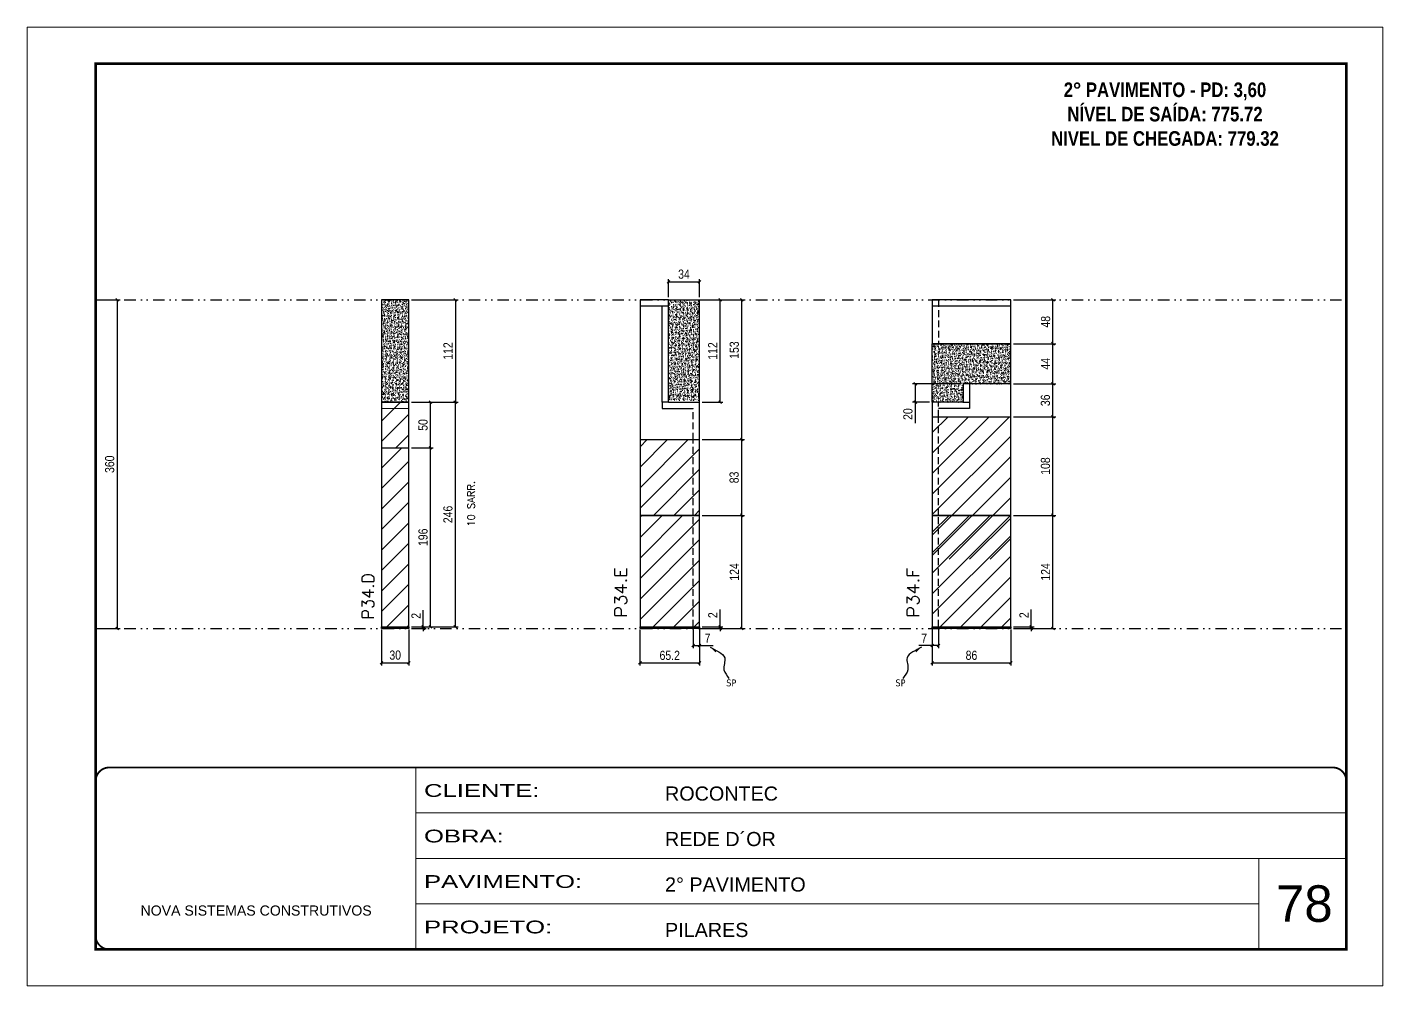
# Model space of a CAD drawing. Extents: x 2949 to 9203, y -16089 to 12527.
# Drawn here: x 4548 to 6033, y -10346 to -9296 of the extents above; entities that cross this region are included whole.
import ezdxf

# ---------------------------------------------------------------- set-up
doc = ezdxf.new("R2010")
doc.units = 0
for name, pattern in [('CONTINUO', [0]), ('DASHED', [0.75, 0.5, -0.25]), ('DIVIDE2', [0.625, 0.25, -0.125, 0, -0.125, 0, -0.125]), ('HIDDEN', [0.375, 0.25, -0.125])]:
    doc.linetypes.add(name, pattern=pattern)
for name, color, linetype, lineweight in [('CARIMBO', 255, 'Continuous', 9), ('Folhas', 255, 'Continuous', 9), ('Hachura', 251, 'Continuous', 9), ('Sarr 2.2x7', 40, 'Continuous', 9), ('SARRAFO DE PRESSAO', 251, 'DASHED', 9), ('Texto Seção', 7, 'Continuous', 15)]:
    doc.layers.add(name, color=color, linetype=linetype, lineweight=lineweight)
for name, color, linetype in [('COTA', 241, 'Continuous'), ('cotas', 4, 'Continuous'), ('NOMENCLATURA', 7, 'Continuous'), ('Nível', 160, 'Continuous'), ('Painéis', 200, 'Continuous'), ('SARR_2.2x7', 40, 'Continuous'), ('Sarrafo de Pressão', 42, 'HIDDEN'), ('texto', 7, 'Continuous')]:
    doc.layers.add(name, color=color, linetype=linetype)
doc.styles.add('ARIAL', font='arial.ttf')
doc.styles.add('COTA TECNICA', font='techl___.ttf', dxfattribs={"height": 10})
doc.styles.add('COTA TECNICA-50', font='techl___.ttf', dxfattribs={"height": 10})
doc.styles.add('REGUA-120', font='ROMANS.shx', dxfattribs={"height": 15})
doc.styles.add('ROMANC', font='techb___.ttf', dxfattribs={"height": 2.5})
doc.styles.add('ROMANS', font='romans.shx')
doc.styles.get("Standard").update_dxf_attribs({"font": 'arial.ttf'})
doc.styles.add('Tecnologia', font='')
doc.styles.get('Tecnologia').set_extended_font_data('Forgotten Futurist')
doc.dimstyles.new('COTA PAINEL-50', dxfattribs={"dimtxt": 10, "dimasz": 3, "dimexe": 3, "dimexo": 3, "dimgap": 3, "dimtad": 1, "dimdec": 1, "dimzin": 12, "dimdsep": 46, "dimtxsty": 'COTA TECNICA-50', "dimblk1": 'OBLIQUE', "dimblk2": 'OBLIQUE', "dimsah": 1, "dimcen": 0.9, "dimclrd": 4, "dimclre": 4, "dimclrt": 240, "dimadec": 1, "dimazin": 3, "dimtfac": 1, "dimtdec": 1, "dimtmove": 0, "dimatfit": 3, "dimfxl": 1, "dimtolj": 1, "dimtzin": 12, "dimarcsym": 0})
doc.dimstyles.new('PAINEL', dxfattribs={"dimtxt": 10, "dimasz": 3, "dimexe": 3, "dimexo": 3, "dimgap": 3, "dimtad": 1, "dimdec": 1, "dimzin": 12, "dimdsep": 46, "dimtxsty": 'COTA TECNICA', "dimblk1": 'OBLIQUE', "dimblk2": 'OBLIQUE', "dimsah": 1, "dimcen": 0.9, "dimclrd": 4, "dimclre": 4, "dimclrt": 240, "dimadec": 1, "dimazin": 3, "dimtfac": 1, "dimtdec": 1, "dimtmove": 0, "dimatfit": 3, "dimfxl": 1, "dimtolj": 1, "dimtzin": 12, "dimarcsym": 0})
doc.dimstyles.get("Standard").update_dxf_attribs({"dimtxt": 0.18, "dimasz": 0.18, "dimexe": 0.18, "dimexo": 0.0625, "dimgap": 0.09, "dimtad": 0, "dimtih": 1, "dimtoh": 1, "dimdec": 4, "dimzin": 0, "dimdsep": 46, "dimtxsty": 'Standard', "dimcen": 0.09, "dimadec": 0, "dimazin": 0, "dimtfac": 1, "dimtdec": 4, "dimtofl": 0, "dimtmove": 0, "dimatfit": 3, "dimfxl": 1, "dimtolj": 1, "dimtzin": 0, "dimarcsym": 0})
pattern_1 = [(45, (-126071.967, -38793.522), (-11.2253202, 11.2253202), [])]

# ---------------------------------------------------------------- blocks, each defined once
blk = doc.blocks.new('9999999999')
at = {"color": 30, "linetype": 'CONTINUO'}
for p, q in [((98564.6, 34230.2), (98564.6, 34429.4)), ((98564.6, 34379.6), (99584, 34379.6)), ((98564.6, 34329.8), (99488, 34329.8)), ((99584, 34329.8), (99488, 34329.8)), ((99488, 34329.8), (99488, 34230.2)), ((98564.6, 34280), (99488, 34280))]:
    blk.add_line(p, q, dxfattribs=at)
at = {"color": 30, "linetype": 'CONTINUO', "const_width": 2}
blk.add_lwpolyline([(99584, 34230.2), (99584, 34414.4, 0.414214), (99569, 34429.4), (98229, 34429.4, 0.414214), (98214, 34414.4), (98214, 34245.2, 0.414214), (98229, 34230.2), (99584, 34230.2)], format="xyb", dxfattribs=at)
at = {"layer": 'Folhas'}
blk.add_lwpolyline([(98139, 34190.2), (99624, 34190.2), (99624, 35240.2), (98139, 35240.2)], close=True, dxfattribs=at)
at = {"layer": 'Folhas', "color": 30, "const_width": 3}
blk.add_lwpolyline([(98214, 34230.2), (99584, 34230.2), (99584, 35200.2), (98214, 35200.2)], close=True, dxfattribs=at)
at = {"color": 7, "linetype": 'Continuous', "ltscale": 5, "style": 'ARIAL'}
for s, height, p in [('ROCONTEC', 15.48, (98837.7, 34393.1)), ('REDE D´OR', 15.48, (98837.7, 34343.3)), ('2° PAVIMENTO', 15.483, (98837.7, 34293.5)), ('NOVA SISTEMAS CONSTRUTIVOS', 11.059, (98263.2, 34267.2)), ('PILARES', 15.48, (98837.7, 34243.7))]:
    blk.add_text(s, height=height, dxfattribs=at).set_placement(p)
at = {"layer": 'Folhas', "color": 7, "style": 'Tecnologia', "width": 1.5}
for s, p in [('CLIENTE:', (98573.7, 34397.2)), ('OBRA:', (98573.7, 34347.3)), ('PAVIMENTO:', (98573.7, 34297.5)), ('PROJETO:', (98573.7, 34247.7))]:
    blk.add_text(s, height=14, dxfattribs=at).set_placement(p)
blk = doc.blocks.new('_Oblique')
at = {"color": 0, "linetype": 'ByBlock', "lineweight": -2}
blk.add_line((-0.5, -0.5), (0.5, 0.5), dxfattribs=at)
blk = doc.blocks.new('*D2520')
at = {"layer": 'cotas', "color": 4, "linetype": 'ByBlock', "lineweight": -2, "transparency": 16777216}
for p, q in [((4625.5, -9594.9), (4649.3, -9594.9)), ((4646.3, -9594.9), (4646.3, -9954.9)), ((4625.5, -9954.9), (4649.3, -9954.9))]:
    blk.add_line(p, q, dxfattribs=at)
at = {"layer": 'Defpoints', "color": 0, "linetype": 'ByBlock', "transparency": 16777216}
for p in [(4622.5, -9594.9), (4622.5, -9954.9), (4646.3, -9954.9)]:
    blk.add_point(p, dxfattribs=at)
at = {"layer": 'cotas', "color": 4, "linetype": 'ByBlock', "lineweight": -2, "transparency": 16777216, "xscale": 3, "yscale": 3, "zscale": 3}
for p, rotation in [((4646.3, -9594.9), 90), ((4646.3, -9954.9), 270)]:
    blk.add_blockref('_Oblique', p, dxfattribs=dict(at, rotation=rotation))
at = {"layer": 'cotas', "color": 240, "linetype": 'ByBlock', "transparency": 16777216, "insert": (4638, -9774.9), "char_height": 10, "attachment_point": 5, "rotation": 90, "style": 'COTA TECNICA'}
blk.add_mtext('\\A1;360', dxfattribs=at)
blk = doc.blocks.new('*D2521')
at = {"layer": 'COTA', "color": 4, "lineweight": -2, "transparency": 16777216}
for p, q in [((4935.7, -9955.9), (4935.7, -9995.3)), ((4965.7, -9955.9), (4965.7, -9995.3)), ((4935.7, -9992.3), (4965.7, -9992.3))]:
    blk.add_line(p, q, dxfattribs=at)
at = {"layer": 'Defpoints', "color": 0, "transparency": 16777216}
for p in [(4935.7, -9952.9), (4965.7, -9952.9), (4965.7, -9992.3)]:
    blk.add_point(p, dxfattribs=at)
at = {"layer": 'COTA', "color": 4, "lineweight": -2, "transparency": 16777216, "xscale": 3, "yscale": 3, "zscale": 3, "rotation": 180}
blk.add_blockref('_Oblique', (4935.7, -9992.3), dxfattribs=at)
at = {"layer": 'COTA', "color": 4, "lineweight": -2, "transparency": 16777216, "xscale": 3, "yscale": 3, "zscale": 3}
blk.add_blockref('_Oblique', (4965.7, -9992.3), dxfattribs=at)
at = {"layer": 'COTA', "color": 240, "transparency": 16777216, "insert": (4950.7, -9984), "char_height": 10, "attachment_point": 5, "style": 'COTA TECNICA'}
blk.add_mtext('\\A1;30', dxfattribs=at)
blk = doc.blocks.new('*D2522')
at = {"layer": 'COTA', "color": 4, "lineweight": -2, "transparency": 16777216}
for p, q in [((4981.5, -9952.9), (4981.5, -9934.8)), ((4968.7, -9952.9), (4984.5, -9952.9)), ((4968.7, -9954.9), (4984.5, -9954.9)), ((4981.5, -9954.9), (4981.5, -9952.9)), ((4981.5, -9954.9), (4981.5, -9957.9))]:
    blk.add_line(p, q, dxfattribs=at)
at = {"layer": 'Defpoints', "color": 0, "transparency": 16777216}
for p in [(4965.7, -9952.9), (4965.7, -9954.9), (4981.5, -9952.9)]:
    blk.add_point(p, dxfattribs=at)
at = {"layer": 'COTA', "color": 4, "lineweight": -2, "transparency": 16777216, "xscale": 3, "yscale": 3, "zscale": 3}
for p, rotation in [((4981.5, -9952.9), 270), ((4981.5, -9954.9), 90)]:
    blk.add_blockref('_Oblique', p, dxfattribs=dict(at, rotation=rotation))
at = {"layer": 'COTA', "color": 240, "transparency": 16777216, "insert": (4973.5, -9940.9), "char_height": 10, "attachment_point": 5, "rotation": 90, "style": 'COTA TECNICA-50'}
blk.add_mtext('\\A1;2', dxfattribs=at)
blk = doc.blocks.new('*D2543')
at = {"layer": 'COTA', "color": 4, "linetype": 'ByBlock', "lineweight": -2, "transparency": 16777216}
for p, q in [((4968.7, -9594.9), (5019.6, -9594.9)), ((5016.6, -9594.9), (5016.6, -9706.9)), ((4968.7, -9706.9), (5019.6, -9706.9))]:
    blk.add_line(p, q, dxfattribs=at)
at = {"layer": 'Defpoints', "color": 0, "linetype": 'ByBlock', "transparency": 16777216}
for p in [(4965.7, -9594.9), (4965.7, -9706.9), (5016.6, -9706.9)]:
    blk.add_point(p, dxfattribs=at)
at = {"layer": 'COTA', "color": 4, "linetype": 'ByBlock', "lineweight": -2, "transparency": 16777216, "xscale": 3, "yscale": 3, "zscale": 3}
for p, rotation in [((5016.6, -9594.9), 90), ((5016.6, -9706.9), 270)]:
    blk.add_blockref('_Oblique', p, dxfattribs=dict(at, rotation=rotation))
at = {"layer": 'COTA', "color": 240, "linetype": 'ByBlock', "transparency": 16777216, "insert": (5008.5, -9650.9), "char_height": 10, "attachment_point": 5, "rotation": 90, "style": 'COTA TECNICA'}
blk.add_mtext('\\A1;112', dxfattribs=at)
blk = doc.blocks.new('*D2544')
at = {"layer": 'COTA', "color": 4, "linetype": 'ByBlock', "lineweight": -2, "transparency": 16777216}
for p, q in [((4968.7, -9706.9), (5019.6, -9706.9)), ((5016.6, -9952.9), (5016.6, -9706.9)), ((4968.7, -9952.9), (5019.6, -9952.9))]:
    blk.add_line(p, q, dxfattribs=at)
at = {"layer": 'Defpoints', "color": 0, "linetype": 'ByBlock', "transparency": 16777216}
for p in [(4965.7, -9706.9), (5016.6, -9706.9), (4965.7, -9952.9)]:
    blk.add_point(p, dxfattribs=at)
at = {"layer": 'COTA', "color": 4, "linetype": 'ByBlock', "lineweight": -2, "transparency": 16777216, "xscale": 3, "yscale": 3, "zscale": 3}
for p, rotation in [((5016.6, -9706.9), 90), ((5016.6, -9952.9), 270)]:
    blk.add_blockref('_Oblique', p, dxfattribs=dict(at, rotation=rotation))
at = {"layer": 'COTA', "color": 240, "linetype": 'ByBlock', "transparency": 16777216, "insert": (5008.5, -9829.9), "char_height": 10, "attachment_point": 5, "rotation": 90, "style": 'COTA TECNICA'}
blk.add_mtext('\\A1;246', dxfattribs=at)
blk = doc.blocks.new('*D2523')
at = {"layer": 'COTA', "color": 4, "linetype": 'ByBlock', "lineweight": -2, "transparency": 16777216}
for p, q in [((4968.7, -9756.9), (4992.4, -9756.9)), ((4989.4, -9952.9), (4989.4, -9756.9)), ((4968.7, -9952.9), (4992.4, -9952.9))]:
    blk.add_line(p, q, dxfattribs=at)
at = {"layer": 'Defpoints', "color": 0, "linetype": 'ByBlock', "transparency": 16777216}
for p in [(4965.7, -9756.9), (4989.4, -9756.9), (4965.7, -9952.9)]:
    blk.add_point(p, dxfattribs=at)
at = {"layer": 'COTA', "color": 4, "linetype": 'ByBlock', "lineweight": -2, "transparency": 16777216, "xscale": 3, "yscale": 3, "zscale": 3}
for p, rotation in [((4989.4, -9756.9), 90), ((4989.4, -9952.9), 270)]:
    blk.add_blockref('_Oblique', p, dxfattribs=dict(at, rotation=rotation))
at = {"layer": 'COTA', "color": 240, "linetype": 'ByBlock', "transparency": 16777216, "insert": (4981.2, -9854.9), "char_height": 10, "attachment_point": 5, "rotation": 90, "style": 'COTA TECNICA'}
blk.add_mtext('\\A1;196', dxfattribs=at)
blk = doc.blocks.new('*D2524')
at = {"layer": 'COTA', "color": 4, "linetype": 'ByBlock', "lineweight": -2, "transparency": 16777216}
for p, q in [((4968.7, -9706.9), (4992.4, -9706.9)), ((4989.4, -9756.9), (4989.4, -9706.9)), ((4968.7, -9756.9), (4992.4, -9756.9))]:
    blk.add_line(p, q, dxfattribs=at)
at = {"layer": 'Defpoints', "color": 0, "linetype": 'ByBlock', "transparency": 16777216}
for p in [(4965.7, -9706.9), (4989.4, -9706.9), (4965.7, -9756.9)]:
    blk.add_point(p, dxfattribs=at)
at = {"layer": 'COTA', "color": 4, "linetype": 'ByBlock', "lineweight": -2, "transparency": 16777216, "xscale": 3, "yscale": 3, "zscale": 3}
for p, rotation in [((4989.4, -9706.9), 90), ((4989.4, -9756.9), 270)]:
    blk.add_blockref('_Oblique', p, dxfattribs=dict(at, rotation=rotation))
at = {"layer": 'COTA', "color": 240, "linetype": 'ByBlock', "transparency": 16777216, "insert": (4981.2, -9731.9), "char_height": 10, "attachment_point": 5, "rotation": 90, "style": 'COTA TECNICA'}
blk.add_mtext('\\A1;50', dxfattribs=at)
blk = doc.blocks.new('*D2525')
at = {"layer": 'COTA', "color": 4, "lineweight": -2, "transparency": 16777216}
for p, q in [((5218.8, -9955.9), (5218.8, -9995.4)), ((5284, -9955.9), (5284, -9995.4)), ((5218.8, -9992.4), (5284, -9992.4))]:
    blk.add_line(p, q, dxfattribs=at)
at = {"layer": 'Defpoints', "color": 0, "transparency": 16777216}
for p in [(5218.8, -9952.9), (5284, -9952.9), (5284, -9992.4)]:
    blk.add_point(p, dxfattribs=at)
at = {"layer": 'COTA', "color": 4, "lineweight": -2, "transparency": 16777216, "xscale": 3, "yscale": 3, "zscale": 3, "rotation": 180}
blk.add_blockref('_Oblique', (5218.8, -9992.4), dxfattribs=at)
at = {"layer": 'COTA', "color": 4, "lineweight": -2, "transparency": 16777216, "xscale": 3, "yscale": 3, "zscale": 3}
blk.add_blockref('_Oblique', (5284, -9992.4), dxfattribs=at)
at = {"layer": 'COTA', "color": 240, "transparency": 16777216, "insert": (5251.4, -9984.3), "char_height": 10, "attachment_point": 5, "style": 'COTA TECNICA'}
blk.add_mtext('\\A1;65.2', dxfattribs=at)
blk = doc.blocks.new('*D2526')
at = {"layer": 'COTA', "color": 4, "lineweight": -2, "transparency": 16777216}
for p, q in [((5287, -9594.9), (5333.3, -9594.9)), ((5330.3, -9747.9), (5330.3, -9594.9)), ((5287, -9747.9), (5333.3, -9747.9))]:
    blk.add_line(p, q, dxfattribs=at)
at = {"layer": 'Defpoints', "color": 0, "transparency": 16777216}
for p in [(5284, -9594.9), (5330.3, -9594.9), (5284, -9747.9)]:
    blk.add_point(p, dxfattribs=at)
at = {"layer": 'COTA', "color": 4, "lineweight": -2, "transparency": 16777216, "xscale": 3, "yscale": 3, "zscale": 3}
for p, rotation in [((5330.3, -9594.9), 90), ((5330.3, -9747.9), 270)]:
    blk.add_blockref('_Oblique', p, dxfattribs=dict(at, rotation=rotation))
at = {"layer": 'COTA', "color": 240, "transparency": 16777216, "insert": (5322.1, -9649.9), "char_height": 10, "attachment_point": 5, "rotation": 90, "style": 'COTA TECNICA'}
blk.add_mtext('\\A1;153', dxfattribs=at)
blk = doc.blocks.new('*D2527')
at = {"layer": 'COTA', "color": 4, "lineweight": -2, "transparency": 16777216}
for p, q in [((5277, -9955.9), (5277, -9976.4)), ((5284, -9957.9), (5284, -9976.4)), ((5277, -9973.4), (5284, -9973.4)), ((5284, -9973.4), (5298.8, -9973.4))]:
    blk.add_line(p, q, dxfattribs=at)
at = {"layer": 'Defpoints', "color": 0, "transparency": 16777216}
for p in [(5277, -9952.9), (5284, -9954.9), (5284, -9973.4)]:
    blk.add_point(p, dxfattribs=at)
at = {"layer": 'COTA', "color": 4, "lineweight": -2, "transparency": 16777216, "xscale": 3, "yscale": 3, "zscale": 3, "rotation": 180}
blk.add_blockref('_Oblique', (5277, -9973.4), dxfattribs=at)
at = {"layer": 'COTA', "color": 4, "lineweight": -2, "transparency": 16777216, "xscale": 3, "yscale": 3, "zscale": 3}
blk.add_blockref('_Oblique', (5284, -9973.4), dxfattribs=at)
at = {"layer": 'COTA', "color": 240, "transparency": 16777216, "insert": (5292.9, -9965.3), "char_height": 10, "attachment_point": 5, "style": 'COTA TECNICA-50'}
blk.add_mtext('\\A1;7', dxfattribs=at)
blk = doc.blocks.new('*D2528')
at = {"layer": 'COTA', "color": 4, "lineweight": -2, "transparency": 16777216}
for p, q in [((5287, -9830.9), (5333.3, -9830.9)), ((5330.3, -9954.9), (5330.3, -9830.9)), ((5287, -9954.9), (5333.3, -9954.9))]:
    blk.add_line(p, q, dxfattribs=at)
at = {"layer": 'Defpoints', "color": 0, "transparency": 16777216}
for p in [(5284, -9830.9), (5330.3, -9830.9), (5284, -9954.9)]:
    blk.add_point(p, dxfattribs=at)
at = {"layer": 'COTA', "color": 4, "lineweight": -2, "transparency": 16777216, "xscale": 3, "yscale": 3, "zscale": 3}
for p, rotation in [((5330.3, -9830.9), 90), ((5330.3, -9954.9), 270)]:
    blk.add_blockref('_Oblique', p, dxfattribs=dict(at, rotation=rotation))
at = {"layer": 'COTA', "color": 240, "transparency": 16777216, "insert": (5322.2, -9892.9), "char_height": 10, "attachment_point": 5, "rotation": 90, "style": 'COTA TECNICA-50'}
blk.add_mtext('\\A1;124', dxfattribs=at)
blk = doc.blocks.new('*D2529')
at = {"layer": 'COTA', "color": 4, "lineweight": -2, "transparency": 16777216}
for p, q in [((5306.6, -9952.9), (5306.6, -9934.1)), ((5287, -9952.9), (5309.6, -9952.9)), ((5287, -9954.9), (5309.6, -9954.9)), ((5306.6, -9954.9), (5306.6, -9952.9)), ((5306.6, -9954.9), (5306.6, -9957.9))]:
    blk.add_line(p, q, dxfattribs=at)
at = {"layer": 'Defpoints', "color": 0, "transparency": 16777216}
for p in [(5284, -9952.9), (5284, -9954.9), (5306.6, -9954.9)]:
    blk.add_point(p, dxfattribs=at)
at = {"layer": 'COTA', "color": 4, "lineweight": -2, "transparency": 16777216, "xscale": 3, "yscale": 3, "zscale": 3}
for p, rotation in [((5306.6, -9952.9), 270), ((5306.6, -9954.9), 90)]:
    blk.add_blockref('_Oblique', p, dxfattribs=dict(at, rotation=rotation))
at = {"layer": 'COTA', "color": 240, "transparency": 16777216, "insert": (5298.6, -9940.2), "char_height": 10, "attachment_point": 5, "rotation": 90, "style": 'COTA TECNICA-50'}
blk.add_mtext('\\A1;2', dxfattribs=at)
blk = doc.blocks.new('*D2530')
at = {"layer": 'COTA', "color": 4, "linetype": 'ByBlock', "lineweight": -2, "transparency": 16777216}
for p, q in [((5287, -9747.9), (5333.3, -9747.9)), ((5330.3, -9830.9), (5330.3, -9747.9)), ((5287, -9830.9), (5333.3, -9830.9))]:
    blk.add_line(p, q, dxfattribs=at)
at = {"layer": 'Defpoints', "color": 0, "linetype": 'ByBlock', "transparency": 16777216}
for p in [(5284, -9747.9), (5330.3, -9747.9), (5284, -9830.9)]:
    blk.add_point(p, dxfattribs=at)
at = {"layer": 'COTA', "color": 4, "linetype": 'ByBlock', "lineweight": -2, "transparency": 16777216, "xscale": 3, "yscale": 3, "zscale": 3}
for p, rotation in [((5330.3, -9747.9), 90), ((5330.3, -9830.9), 270)]:
    blk.add_blockref('_Oblique', p, dxfattribs=dict(at, rotation=rotation))
at = {"layer": 'COTA', "color": 240, "linetype": 'ByBlock', "transparency": 16777216, "insert": (5322, -9789.4), "char_height": 10, "attachment_point": 5, "rotation": 90, "style": 'COTA TECNICA'}
blk.add_mtext('\\A1;83', dxfattribs=at)
blk = doc.blocks.new('*D2531')
at = {"layer": 'COTA', "color": 4, "lineweight": -2, "transparency": 16777216}
for p, q in [((5538.9, -9955.9), (5538.9, -9995.4)), ((5624.9, -9955.9), (5624.9, -9995.4)), ((5538.9, -9992.4), (5624.9, -9992.4))]:
    blk.add_line(p, q, dxfattribs=at)
at = {"layer": 'Defpoints', "color": 0, "transparency": 16777216}
for p in [(5538.9, -9952.9), (5624.9, -9952.9), (5624.9, -9992.4)]:
    blk.add_point(p, dxfattribs=at)
at = {"layer": 'COTA', "color": 4, "lineweight": -2, "transparency": 16777216, "xscale": 3, "yscale": 3, "zscale": 3, "rotation": 180}
blk.add_blockref('_Oblique', (5538.9, -9992.4), dxfattribs=at)
at = {"layer": 'COTA', "color": 4, "lineweight": -2, "transparency": 16777216, "xscale": 3, "yscale": 3, "zscale": 3}
blk.add_blockref('_Oblique', (5624.9, -9992.4), dxfattribs=at)
at = {"layer": 'COTA', "color": 240, "transparency": 16777216, "insert": (5581.9, -9984.2), "char_height": 10, "attachment_point": 5, "style": 'COTA TECNICA'}
blk.add_mtext('\\A1;86', dxfattribs=at)
blk = doc.blocks.new('*D2532')
at = {"layer": 'COTA', "color": 4, "lineweight": -2, "transparency": 16777216}
for p, q in [((5538.9, -9957.9), (5538.9, -9976.4)), ((5545.9, -9955.9), (5545.9, -9976.4)), ((5538.9, -9973.4), (5524.2, -9973.4)), ((5545.9, -9973.4), (5538.9, -9973.4))]:
    blk.add_line(p, q, dxfattribs=at)
at = {"layer": 'Defpoints', "color": 0, "transparency": 16777216}
for p in [(5538.9, -9954.9), (5545.9, -9952.9), (5538.9, -9973.4)]:
    blk.add_point(p, dxfattribs=at)
at = {"layer": 'COTA', "color": 4, "lineweight": -2, "transparency": 16777216, "xscale": 3, "yscale": 3, "zscale": 3, "rotation": 180}
blk.add_blockref('_Oblique', (5538.9, -9973.4), dxfattribs=at)
at = {"layer": 'COTA', "color": 4, "lineweight": -2, "transparency": 16777216, "xscale": 3, "yscale": 3, "zscale": 3}
blk.add_blockref('_Oblique', (5545.9, -9973.4), dxfattribs=at)
at = {"layer": 'COTA', "color": 240, "transparency": 16777216, "insert": (5530.1, -9965.3), "char_height": 10, "attachment_point": 5, "style": 'COTA TECNICA-50'}
blk.add_mtext('\\A1;7', dxfattribs=at)
blk = doc.blocks.new('*D2533')
at = {"layer": 'COTA', "color": 4, "lineweight": -2, "transparency": 16777216}
for p, q in [((5627.9, -9830.9), (5674.2, -9830.9)), ((5671.2, -9954.9), (5671.2, -9830.9)), ((5627.9, -9954.9), (5674.2, -9954.9))]:
    blk.add_line(p, q, dxfattribs=at)
at = {"layer": 'Defpoints', "color": 0, "transparency": 16777216}
for p in [(5624.9, -9830.9), (5671.2, -9830.9), (5624.9, -9954.9)]:
    blk.add_point(p, dxfattribs=at)
at = {"layer": 'COTA', "color": 4, "lineweight": -2, "transparency": 16777216, "xscale": 3, "yscale": 3, "zscale": 3}
for p, rotation in [((5671.2, -9830.9), 90), ((5671.2, -9954.9), 270)]:
    blk.add_blockref('_Oblique', p, dxfattribs=dict(at, rotation=rotation))
at = {"layer": 'COTA', "color": 240, "transparency": 16777216, "insert": (5663.1, -9892.9), "char_height": 10, "attachment_point": 5, "rotation": 90, "style": 'COTA TECNICA-50'}
blk.add_mtext('\\A1;124', dxfattribs=at)
blk = doc.blocks.new('*D2534')
at = {"layer": 'COTA', "color": 4, "lineweight": -2, "transparency": 16777216}
for p, q in [((5647.4, -9952.9), (5647.4, -9934.1)), ((5627.9, -9952.9), (5650.4, -9952.9)), ((5627.9, -9954.9), (5650.4, -9954.9)), ((5647.4, -9954.9), (5647.4, -9952.9)), ((5647.4, -9954.9), (5647.4, -9957.9))]:
    blk.add_line(p, q, dxfattribs=at)
at = {"layer": 'Defpoints', "color": 0, "transparency": 16777216}
for p in [(5624.9, -9952.9), (5624.9, -9954.9), (5647.4, -9954.9)]:
    blk.add_point(p, dxfattribs=at)
at = {"layer": 'COTA', "color": 4, "lineweight": -2, "transparency": 16777216, "xscale": 3, "yscale": 3, "zscale": 3}
for p, rotation in [((5647.4, -9952.9), 270), ((5647.4, -9954.9), 90)]:
    blk.add_blockref('_Oblique', p, dxfattribs=dict(at, rotation=rotation))
at = {"layer": 'COTA', "color": 240, "transparency": 16777216, "insert": (5639.4, -9940.2), "char_height": 10, "attachment_point": 5, "rotation": 90, "style": 'COTA TECNICA-50'}
blk.add_mtext('\\A1;2', dxfattribs=at)
blk = doc.blocks.new('*D2535')
at = {"layer": 'COTA', "color": 4, "linetype": 'ByBlock', "lineweight": -2, "transparency": 16777216}
for p, q in [((5287, -9594.9), (5309.6, -9594.9)), ((5306.6, -9706.9), (5306.6, -9594.9)), ((5287, -9706.9), (5309.6, -9706.9))]:
    blk.add_line(p, q, dxfattribs=at)
at = {"layer": 'Defpoints', "color": 0, "linetype": 'ByBlock', "transparency": 16777216}
for p in [(5284, -9594.9), (5306.6, -9594.9), (5284, -9706.9)]:
    blk.add_point(p, dxfattribs=at)
at = {"layer": 'COTA', "color": 4, "linetype": 'ByBlock', "lineweight": -2, "transparency": 16777216, "xscale": 3, "yscale": 3, "zscale": 3}
for p, rotation in [((5306.6, -9594.9), 90), ((5306.6, -9706.9), 270)]:
    blk.add_blockref('_Oblique', p, dxfattribs=dict(at, rotation=rotation))
at = {"layer": 'COTA', "color": 240, "linetype": 'ByBlock', "transparency": 16777216, "insert": (5298.5, -9650.9), "char_height": 10, "attachment_point": 5, "rotation": 90, "style": 'COTA TECNICA'}
blk.add_mtext('\\A1;112', dxfattribs=at)
blk = doc.blocks.new('*D2538')
at = {"layer": 'COTA', "color": 4, "linetype": 'ByBlock', "lineweight": -2, "transparency": 16777216}
for p, q in [((5627.9, -9722.9), (5674.2, -9722.9)), ((5671.2, -9830.9), (5671.2, -9722.9)), ((5627.9, -9830.9), (5674.2, -9830.9))]:
    blk.add_line(p, q, dxfattribs=at)
at = {"layer": 'Defpoints', "color": 0, "linetype": 'ByBlock', "transparency": 16777216}
for p in [(5624.9, -9722.9), (5671.2, -9722.9), (5624.9, -9830.9)]:
    blk.add_point(p, dxfattribs=at)
at = {"layer": 'COTA', "color": 4, "linetype": 'ByBlock', "lineweight": -2, "transparency": 16777216, "xscale": 3, "yscale": 3, "zscale": 3}
for p, rotation in [((5671.2, -9722.9), 90), ((5671.2, -9830.9), 270)]:
    blk.add_blockref('_Oblique', p, dxfattribs=dict(at, rotation=rotation))
at = {"layer": 'COTA', "color": 240, "linetype": 'ByBlock', "transparency": 16777216, "insert": (5663, -9776.9), "char_height": 10, "attachment_point": 5, "rotation": 90, "style": 'COTA TECNICA'}
blk.add_mtext('\\A1;108', dxfattribs=at)
blk = doc.blocks.new('*D2545')
at = {"layer": 'COTA', "color": 4, "linetype": 'ByBlock', "lineweight": -2, "transparency": 16777216}
for p, q in [((5627.9, -9686.9), (5674.2, -9686.9)), ((5671.2, -9722.9), (5671.2, -9686.9)), ((5627.9, -9722.9), (5674.2, -9722.9))]:
    blk.add_line(p, q, dxfattribs=at)
at = {"layer": 'Defpoints', "color": 0, "linetype": 'ByBlock', "transparency": 16777216}
for p in [(5624.9, -9686.9), (5671.2, -9686.9), (5624.9, -9722.9)]:
    blk.add_point(p, dxfattribs=at)
at = {"layer": 'COTA', "color": 4, "linetype": 'ByBlock', "lineweight": -2, "transparency": 16777216, "xscale": 3, "yscale": 3, "zscale": 3}
for p, rotation in [((5671.2, -9686.9), 90), ((5671.2, -9722.9), 270)]:
    blk.add_blockref('_Oblique', p, dxfattribs=dict(at, rotation=rotation))
at = {"layer": 'COTA', "color": 240, "linetype": 'ByBlock', "transparency": 16777216, "insert": (5662.9, -9704.9), "char_height": 10, "attachment_point": 5, "rotation": 90, "style": 'COTA TECNICA'}
blk.add_mtext('\\A1;36', dxfattribs=at)
blk = doc.blocks.new('*D2546')
at = {"layer": 'COTA', "color": 4, "lineweight": -2, "transparency": 16777216}
for p, q in [((5569.9, -9686.9), (5517.4, -9686.9)), ((5520.4, -9686.9), (5520.4, -9706.9)), ((5535.9, -9706.9), (5517.4, -9706.9)), ((5520.4, -9706.9), (5520.4, -9730.1))]:
    blk.add_line(p, q, dxfattribs=at)
at = {"layer": 'Defpoints', "color": 0, "transparency": 16777216}
for p in [(5572.9, -9686.9), (5520.4, -9706.9), (5538.9, -9706.9)]:
    blk.add_point(p, dxfattribs=at)
at = {"layer": 'COTA', "color": 4, "lineweight": -2, "transparency": 16777216, "xscale": 3, "yscale": 3, "zscale": 3}
for p, rotation in [((5520.4, -9686.9), 90), ((5520.4, -9706.9), 270)]:
    blk.add_blockref('_Oblique', p, dxfattribs=dict(at, rotation=rotation))
at = {"layer": 'COTA', "color": 240, "transparency": 16777216, "insert": (5512.3, -9720), "char_height": 10, "attachment_point": 5, "rotation": 90, "style": 'COTA TECNICA'}
blk.add_mtext('\\A1;20', dxfattribs=at)
blk = doc.blocks.new('*D3223')
at = {"layer": 'COTA', "color": 4, "lineweight": -2, "transparency": 16777216}
for p, q in [((5627.9, -9642.9), (5674.2, -9642.9)), ((5671.2, -9686.9), (5671.2, -9642.9)), ((5627.9, -9686.9), (5674.2, -9686.9))]:
    blk.add_line(p, q, dxfattribs=at)
at = {"layer": 'Defpoints', "color": 0, "transparency": 16777216}
for p in [(5624.9, -9642.9), (5671.2, -9642.9), (5624.9, -9686.9)]:
    blk.add_point(p, dxfattribs=at)
at = {"layer": 'COTA', "color": 4, "lineweight": -2, "transparency": 16777216, "xscale": 3, "yscale": 3, "zscale": 3}
for p, rotation in [((5671.2, -9642.9), 90), ((5671.2, -9686.9), 270)]:
    blk.add_blockref('_Oblique', p, dxfattribs=dict(at, rotation=rotation))
at = {"layer": 'COTA', "color": 240, "transparency": 16777216, "insert": (5663.1, -9664.9), "char_height": 10, "attachment_point": 5, "rotation": 90, "style": 'COTA TECNICA-50'}
blk.add_mtext('\\A1;44', dxfattribs=at)
blk = doc.blocks.new('*D3365')
at = {"layer": 'COTA', "color": 4, "lineweight": -2, "transparency": 16777216}
for p, q in [((5250, -9591.9), (5250, -9572.1)), ((5250, -9575.1), (5284, -9575.1)), ((5284, -9591.9), (5284, -9572.1))]:
    blk.add_line(p, q, dxfattribs=at)
at = {"layer": 'Defpoints', "color": 0, "transparency": 16777216}
for p in [(5284, -9575.1), (5250, -9594.9), (5284, -9594.9)]:
    blk.add_point(p, dxfattribs=at)
at = {"layer": 'COTA', "color": 4, "lineweight": -2, "transparency": 16777216, "xscale": 3, "yscale": 3, "zscale": 3, "rotation": 180}
blk.add_blockref('_Oblique', (5250, -9575.1), dxfattribs=at)
at = {"layer": 'COTA', "color": 4, "lineweight": -2, "transparency": 16777216, "xscale": 3, "yscale": 3, "zscale": 3}
blk.add_blockref('_Oblique', (5284, -9575.1), dxfattribs=at)
at = {"layer": 'COTA', "color": 240, "transparency": 16777216, "insert": (5267, -9566.8), "char_height": 10, "attachment_point": 5, "style": 'COTA TECNICA-50'}
blk.add_mtext('\\A1;34', dxfattribs=at)
blk = doc.blocks.new('*D3366')
at = {"layer": 'COTA', "color": 4, "lineweight": -2, "transparency": 16777216}
for p, q in [((5627.9, -9594.9), (5674.2, -9594.9)), ((5671.2, -9642.9), (5671.2, -9594.9)), ((5627.9, -9642.9), (5674.2, -9642.9))]:
    blk.add_line(p, q, dxfattribs=at)
at = {"layer": 'Defpoints', "color": 0, "transparency": 16777216}
for p in [(5624.9, -9594.9), (5671.2, -9594.9), (5624.9, -9642.9)]:
    blk.add_point(p, dxfattribs=at)
at = {"layer": 'COTA', "color": 4, "lineweight": -2, "transparency": 16777216, "xscale": 3, "yscale": 3, "zscale": 3}
for p, rotation in [((5671.2, -9594.9), 90), ((5671.2, -9642.9), 270)]:
    blk.add_blockref('_Oblique', p, dxfattribs=dict(at, rotation=rotation))
at = {"layer": 'COTA', "color": 240, "transparency": 16777216, "insert": (5663.1, -9618.9), "char_height": 10, "attachment_point": 5, "rotation": 90, "style": 'COTA TECNICA-50'}
blk.add_mtext('\\A1;48', dxfattribs=at)

msp = doc.modelspace()

# ---------------------------------------------------------------- hatches: boundary and pattern name
at = {"layer": 'COTA', "linetype": 'ByBlock'}
h = msp.add_hatch(dxfattribs=at)
h.set_pattern_fill('AR-CONC', color=256, scale=0.03)
h.set_pattern_definition([(50, (-125190.931, -41107.6722), (5.46554007, -0.47817257), [0.5715, -6.2865]), (355, (-125190.931, -41107.672), (-1.05730264, 5.73170536), [0.4572, -5.02921753]), (100.4514447, (-125190.4754, -41107.712), (4.40823741, 5.25353256), [0.48570026, -5.34270734]), (46.1842, (-125190.931, -41106.148), (8.13237123, -1.26126984), [0.85725, -9.42975]), (96.6355576, (-125190.253, -41106.253), (7.122124, 7.42278374), [0.7285507, -8.01406824]), (351.184151, (-125190.931, -41106.148), (7.122124, 7.42278374), [0.685799, -7.54379196]), (21, (-125190.169, -41106.5292), (4.54843174, -3.06795595), [0.5715, -6.2865]), (326, (-125190.169, -41106.529), (1.85406085, 5.52563898), [0.4572, -5.0292]), (71.451445, (-125189.79, -41106.785), (6.40249258, 2.45768307), [0.48570026, -5.34269813]), (37.5, (-125190.9308, -41107.6722), (0.092658098, 2.536651166), [0, -4.96824, 0, -5.1054, 0, -5.04825]), (7.5, (-125190.9308, -41107.6722), (2.004589875, 3.005417245), [0, -2.91084, 0, -4.85394, 0, -1.92405]), (327.5, (-125192.63, -41107.6722), (4.067717855, -0.17186232), [0, -1.905, 0, -5.9436, 0, -7.8867]), (317.5, (-125193.392, -41107.6722), (4.44387544, 0.76279473), [0, -2.4765, 0, -3.94716, 0, -5.6007])])
h.paths.add_polyline_path([(4935.67, -9706.91), (4965.67, -9706.91), (4965.67, -9594.91), (4935.67, -9594.91)])
h = msp.add_hatch(dxfattribs=at)
h.set_pattern_fill('AR-CONC', color=256, scale=0.03)
h.set_pattern_definition([(50, (-126071.9665, -38867.522), (5.46554007, -0.47817257), [0.5715, -6.2865]), (355, (-126071.9665, -38867.522), (-1.05730264, 5.73170536), [0.4572, -5.02921753]), (100.4514447, (-126071.511, -38867.562), (4.40823741, 5.25353256), [0.48570026, -5.34270734]), (46.1842, (-126071.9665, -38865.998), (8.13237123, -1.26126984), [0.85725, -9.42975]), (96.6355576, (-126071.289, -38866.103), (7.122124, 7.42278374), [0.7285507, -8.01406824]), (351.184151, (-126071.9665, -38865.998), (7.122124, 7.42278374), [0.685799, -7.54379196]), (21, (-126071.2045, -38866.379), (4.54843174, -3.06795595), [0.5715, -6.2865]), (326, (-126071.2045, -38866.379), (1.85406085, 5.52563898), [0.4572, -5.0292]), (71.451445, (-126070.8255, -38866.6347), (6.40249258, 2.45768307), [0.48570026, -5.34269813]), (37.5, (-126071.9665, -38867.522), (0.092658098, 2.536651166), [0, -4.96824, 0, -5.1054, 0, -5.04825]), (7.5, (-126071.9665, -38867.522), (2.004589875, 3.005417245), [0, -2.91084, 0, -4.85394, 0, -1.92405]), (327.5, (-126073.6658, -38867.522), (4.067717855, -0.17186232), [0, -1.905, 0, -5.9436, 0, -7.8867]), (317.5, (-126074.4278, -38867.522), (4.44387544, 0.76279473), [0, -2.4765, 0, -3.94716, 0, -5.6007])])
h.paths.add_polyline_path([(5284.04, -9594.91), (5250.04, -9594.91)], flags=17)
h.paths.add_polyline_path([(5250.04, -9594.91), (5250.04, -9704.91), (5284.04, -9704.91), (5284.04, -9594.91)])
h = msp.add_hatch(dxfattribs=at)
h.set_pattern_fill('AR-CONC', color=256, scale=0.03)
h.set_pattern_definition([(50, (0, -48), (5.46554, -0.4781726), [0.5715, -6.2865]), (355, (0, -48), (-1.0573026, 5.7317054), [0.4572, -5.0292175]), (100.451445, (0.4555, -48.04), (4.4082374, 5.2535326), [0.4857003, -5.3427073]), (46.1842, (0, -46.476), (8.1323712, -1.26127), [0.85725, -9.42975]), (96.63556, (0.678, -46.581), (7.122124, 7.422784), [0.728551, -8.014068]), (351.18415, (0, -46.476), (7.122124, 7.422784), [0.685799, -7.543792]), (21, (0.762, -46.857), (4.5484317, -3.067956), [0.5715, -6.2865]), (326, (0.762, -46.857), (1.8540609, 5.525639), [0.4572, -5.0292]), (71.451445, (1.141, -47.1127), (6.4024926, 2.457683), [0.4857003, -5.342698]), (37.5, (0, -48), (0.0926581, 2.53665117), [0, -4.96824, 0, -5.1054, 0, -5.04825]), (7.5, (0, -48), (2.0045899, 3.00541724), [0, -2.91084, 0, -4.85394, 0, -1.92405]), (327.5, (-1.6993, -48), (4.06771786, -0.17186232), [0, -1.905, 0, -5.9436, 0, -7.8867]), (317.5, (-2.4613, -48), (4.4438754, 0.7627947), [0, -2.4765, 0, -3.94716, 0, -5.6007])])
h.paths.add_polyline_path([(5624.92, -9686.91), (5624.92, -9642.91), (5538.92, -9642.91), (5538.92, -9706.91), (5572.92, -9706.91), (5572.92, -9686.91)])
at = {"layer": 'Hachura', "linetype": 'ByBlock'}
h = msp.add_hatch(dxfattribs=at)
h.set_pattern_fill('ANSI31', color=256, scale=5)
h.set_pattern_definition([(45, (0, -48), (-11.22532, 11.22532), [])])
h.paths.add_polyline_path([(4965.67, -9715.91), (4965.67, -9706.91), (4935.67, -9706.91), (4935.67, -9715.91), (4935.67, -9756.91), (4965.67, -9756.91)])
h = msp.add_hatch(dxfattribs=at)
h.set_pattern_fill('ANSI31', color=256, scale=5)
h.set_pattern_definition([(45, (-126071.967, -38841.522), (-11.2253202, 11.2253202), [])])
h.paths.add_polyline_path([(5624.92, -9722.91), (5538.92, -9722.91), (5538.92, -9878.91), (5624.92, -9878.91)])
h = msp.add_hatch(dxfattribs=at)
h.set_pattern_fill('ANSI31', color=256, scale=5)
h.paths.add_polyline_path([(5284.04, -9747.91), (5218.84, -9747.91), (5218.84, -9830.91), (5284.04, -9830.91)])
h = msp.add_hatch(dxfattribs=at)
h.set_pattern_fill('ANSI31', color=256, scale=5)
h.set_pattern_definition(pattern_1)
h.paths.add_polyline_path([(4935.67, -9756.91), (4935.67, -9952.91), (4965.67, -9952.91), (4965.67, -9756.91)])
h = msp.add_hatch(dxfattribs=at)
h.set_pattern_fill('ANSI31', color=256, scale=5)
h.set_pattern_definition(pattern_1)
h.paths.add_polyline_path([(5284.04, -9830.91), (5218.84, -9830.91), (5218.84, -9952.91), (5284.04, -9952.91)])
h = msp.add_hatch(dxfattribs=at)
h.set_pattern_fill('ANSI31', color=256, scale=5)
h.set_pattern_definition(pattern_1)
h.paths.add_polyline_path([(5624.92, -9830.91), (5538.92, -9830.91), (5538.92, -9952.91), (5624.92, -9952.91)])

# ---------------------------------------------------------------- linework, layer by layer
at = {"layer": 'COTA', "linetype": 'ByBlock'}
for p, q in [((5250.04, -9594.91), (5284.04, -9594.91)), ((5284.04, -9706.91), (5284.04, -9594.91)), ((5538.92, -9706.91), (5538.92, -9642.91)), ((5624.92, -9642.91), (5538.92, -9642.91)), ((5624.92, -9686.91), (5624.92, -9642.91))]:
    msp.add_line(p, q, dxfattribs=at)
msp.add_lwpolyline([(4935.67, -9706.91), (4965.67, -9706.91), (4965.67, -9594.91), (4935.67, -9594.91)], close=True, dxfattribs=at)
at = {"layer": 'Nível', "color": 4, "linetype": 'DIVIDE2', "ltscale": 50}
for p, q in [((4622.53, -9594.91), (5992.53, -9594.91)), ((4622.53, -9954.91), (5992.53, -9954.91))]:
    msp.add_line(p, q, dxfattribs=at)
at = {"layer": 'Painéis'}
for p, q in [((5250.04, -9594.91), (5218.84, -9594.91)), ((5218.84, -9594.91), (5218.84, -9747.91)), ((5250.04, -9706.91), (5250.04, -9594.91)), ((5624.92, -9594.91), (5538.92, -9594.91)), ((5538.92, -9594.91), (5538.92, -9642.91)), ((5624.92, -9642.91), (5624.92, -9594.91)), ((5538.92, -9642.91), (5624.92, -9642.91)), ((5624.92, -9686.91), (5572.92, -9686.91)), ((5572.92, -9686.91), (5572.92, -9706.91)), ((5624.92, -9830.91), (5624.92, -9686.91)), ((5250.04, -9706.91), (5284.04, -9706.91)), ((5284.04, -9747.91), (5284.04, -9706.91)), ((5538.92, -9706.91), (5538.92, -9830.91)), ((5572.92, -9706.91), (5538.92, -9706.91)), ((4935.67, -9715.91), (4935.67, -9952.91)), ((4965.67, -9952.91), (4965.67, -9715.91)), ((5538.92, -9722.91), (5624.92, -9722.91)), ((5218.84, -9747.91), (5218.84, -9830.91)), ((5218.84, -9747.91), (5284.04, -9747.91)), ((5218.84, -9747.91), (5284.04, -9747.91)), ((5284.04, -9830.91), (5284.04, -9747.91)), ((4935.67, -9756.91), (4965.67, -9756.91)), ((5218.84, -9830.91), (5284.04, -9830.91)), ((5538.92, -9830.91), (5624.92, -9830.91)), ((4935.67, -9952.91), (4965.67, -9952.91)), ((4935.67, -9952.91), (4965.67, -9952.91)), ((4935.67, -9954.91), (4935.67, -9952.91)), ((4965.67, -9954.91), (4935.67, -9954.91)), ((4965.67, -9952.91), (4965.67, -9954.91))]:
    msp.add_line(p, q, dxfattribs=at)
msp.add_lwpolyline([(4965.67, -9715.91), (4965.67, -9706.91), (4935.67, -9706.91), (4935.67, -9715.91)], dxfattribs=at)
for points in [[(5218.84, -9952.91), (5284.04, -9952.91), (5284.04, -9830.91), (5218.84, -9830.91)], [(5538.92, -9952.91), (5624.92, -9952.91), (5624.92, -9830.91), (5538.92, -9830.91)], [(5218.84, -9952.91), (5284.04, -9952.91), (5284.04, -9954.91), (5218.84, -9954.91)], [(5538.92, -9952.91), (5624.92, -9952.91), (5624.92, -9954.91), (5538.92, -9954.91)]]:
    msp.add_lwpolyline(points, close=True, dxfattribs=at)
at = {"layer": 'Sarr 2.2x7'}
msp.add_line((4935.67, -9713.91), (4965.67, -9713.91), dxfattribs=at)
at = {"layer": 'SARR_2.2x7'}
for p, q in [((5250.04, -9601.91), (5218.84, -9601.91)), ((5243.04, -9706.91), (5243.04, -9601.91)), ((5624.92, -9601.91), (5538.92, -9601.91)), ((5579.92, -9686.91), (5579.92, -9706.91)), ((5250.04, -9706.91), (5243.04, -9706.91)), ((5243.04, -9706.91), (5243.04, -9713.91)), ((5572.92, -9706.91), (5579.92, -9706.91)), ((5579.92, -9706.91), (5579.92, -9713.91)), ((5243.04, -9713.91), (5277.04, -9713.91)), ((5579.92, -9713.91), (5545.92, -9713.91))]:
    msp.add_line(p, q, dxfattribs=at)
at = {"layer": 'Sarrafo de Pressão', "ltscale": 30}
for p, q in [((5545.92, -9594.91), (5545.92, -9642.91)), ((5545.92, -9722.91), (5545.92, -9706.91)), ((5277.04, -9747.91), (5277.04, -9713.91)), ((5545.92, -9830.91), (5545.92, -9722.91)), ((5277.04, -9830.91), (5277.04, -9747.91)), ((5277.04, -9952.91), (5277.04, -9830.91)), ((5545.92, -9952.91), (5545.92, -9830.91))]:
    msp.add_line(p, q, dxfattribs=at)

# ---------------------------------------------------------------- block references
at = {"layer": 'SARRAFO DE PRESSAO', "color": 6, "linetype": 'ByBlock'}
msp.add_blockref('9999999999', (-93591.44, -44536.4), dxfattribs=at)

# ---------------------------------------------------------------- texts
at = {"layer": 'CARIMBO', "style": 'ARIAL'}
msp.add_text('78', height=40, dxfattribs=at).set_placement((5915.39, -10276.05))
at = {"layer": 'NOMENCLATURA', "color": 2, "insert": (5793.86, -9330.13), "char_height": 16, "attachment_point": 2, "style": 'ROMANC'}
msp.add_mtext_dynamic_manual_height_columns('\\P2° PAVIMENTO - PD: 3,60\\PNÍVEL DE SAÍDA: 775.72\\PNIVEL DE CHEGADA: 779.32', width=300.2766, gutter_width=1, heights=[0], dxfattribs=at)
at = {"layer": 'texto', "color": 0, "char_height": 7.5, "attachment_point": 5}
for insert in [(5318.81, -10014.4), (5504.15, -10014.4)]:
    msp.add_mtext('{\\fTahoma|b0|i0|c0|p34;\\C4;SP}', dxfattribs=dict(at, insert=insert))
at = {"layer": 'Texto Seção', "linetype": 'Continuous', "style": 'ROMANS'}
msp.add_text('10 SARR.', height=8, rotation=90, dxfattribs=at).set_placement((5037.77, -9843.26))
at = {"layer": 'Texto Seção', "style": 'REGUA-120', "width": 1.1}
for s, p in [('P34.E', (5204.37, -9942.85)), ('P34.F', (5524.46, -9942.85))]:
    msp.add_text(s, height=13, rotation=90, dxfattribs=at).set_placement(p)
at = {"layer": 'Texto Seção', "style": 'REGUA-120'}
msp.add_text('P34.D', height=13, rotation=90, dxfattribs=at).set_placement((4927.42, -9945.14))

# ---------------------------------------------------------------- dimensions: what is measured, and where the dimension line sits
at = {"layer": 'COTA'}
for base, p1, p2, picture, middle in [((5284.04, -9575.05), (5250.04, -9594.91), (5284.04, -9594.91), '*D3365', (5267.04, -9566.83)), ((5284.04, -9973.42), (5277.04, -9952.91), (5284.04, -9954.91), '*D2527', (5292.9, -9965.35))]:
    dim = msp.add_linear_dim(base=base, p1=p1, p2=p2, dimstyle='COTA PAINEL-50', dxfattribs=at)
    dim.commit()
    dim.dimension.update_dxf_attribs({"geometry": picture, "text_midpoint": middle})
at = {"layer": 'COTA', "linetype": 'ByBlock'}
for base, p1, p2, picture, middle in [((5016.57, -9706.91), (4965.67, -9594.91), (4965.67, -9706.91), '*D2543', (5008.51, -9650.91)), ((5306.56, -9594.91), (5284.04, -9706.91), (5284.04, -9594.91), '*D2535', (5298.5, -9650.91)), ((5671.16, -9686.91), (5624.92, -9722.91), (5624.92, -9686.91), '*D2545', (5662.94, -9704.91)), ((5016.57, -9706.91), (4965.67, -9952.91), (4965.67, -9706.91), '*D2544', (5008.47, -9829.91)), ((5671.16, -9722.91), (5624.92, -9830.91), (5624.92, -9722.91), '*D2538', (5663.04, -9776.91)), ((4989.35, -9756.91), (4965.67, -9952.91), (4965.67, -9756.91), '*D2523', (4981.22, -9854.91)), ((5330.28, -9747.91), (5284.04, -9830.91), (5284.04, -9747.91), '*D2530', (5322.03, -9789.41))]:
    dim = msp.add_linear_dim(base=base, p1=p1, p2=p2, angle=90, dimstyle='PAINEL', dxfattribs=at)
    dim.commit()
    dim.dimension.update_dxf_attribs({"geometry": picture, "text_midpoint": middle})
at = {"layer": 'COTA'}
dim = msp.add_linear_dim(base=(5330.28, -9594.91), p1=(5284.04, -9747.91), p2=(5284.04, -9594.91), angle=90, dimstyle='PAINEL', override={"dimarcsym": 2}, dxfattribs=at)
dim.commit()
dim.dimension.update_dxf_attribs({"geometry": '*D2526', "text_midpoint": (5330.28, -9649.91), "dimtype": 160})
for base, p1, p2, angle, dimstyle, picture, middle in [((5671.16, -9594.91), (5624.92, -9642.91), (5624.92, -9594.91), 90, 'COTA PAINEL-50', '*D3366', (5663.07, -9618.91)), ((5671.16, -9642.91), (5624.92, -9686.91), (5624.92, -9642.91), 90, 'COTA PAINEL-50', '*D3223', (5663.09, -9664.91)), ((5520.44, -9706.91), (5572.92, -9686.91), (5538.92, -9706.91), 90, 'PAINEL', '*D2546', (5512.34, -9720.01)), ((5330.28, -9830.91), (5284.04, -9954.91), (5284.04, -9830.91), 90, 'COTA PAINEL-50', '*D2528', (5322.2, -9892.91)), ((5671.16, -9830.91), (5624.92, -9954.91), (5624.92, -9830.91), 90, 'COTA PAINEL-50', '*D2533', (5663.09, -9892.91)), ((5538.92, -9973.42), (5545.92, -9952.91), (5538.92, -9954.91), 180, 'COTA PAINEL-50', '*D2532', (5530.06, -9965.35))]:
    dim = msp.add_linear_dim(base=base, p1=p1, p2=p2, angle=angle, dimstyle=dimstyle, dxfattribs=at)
    dim.commit()
    dim.dimension.update_dxf_attribs({"geometry": picture, "text_midpoint": middle})
at = {"layer": 'COTA', "linetype": 'ByBlock'}
dim = msp.add_linear_dim(base=(4989.35, -9706.91), p1=(4965.67, -9756.91), p2=(4965.67, -9706.91), angle=90, dimstyle='PAINEL', override={"dimtmove": 1}, dxfattribs=at)
dim.commit()
dim.dimension.update_dxf_attribs({"geometry": '*D2524', "text_midpoint": (4981.24, -9731.91)})
at = {"layer": 'COTA'}
for base, p1, p2, picture, middle in [((5306.56, -9954.91), (5284.04, -9952.91), (5284.04, -9954.91), '*D2529', (5306.56, -9940.16)), ((5647.45, -9954.91), (5624.92, -9952.91), (5624.92, -9954.91), '*D2534', (5647.45, -9940.16)), ((4981.52, -9952.91), (4965.67, -9954.91), (4965.67, -9952.91), '*D2522', (4981.52, -9940.85))]:
    dim = msp.add_linear_dim(base=base, p1=p1, p2=p2, angle=90, dimstyle='COTA PAINEL-50', dxfattribs=at)
    dim.commit()
    dim.dimension.update_dxf_attribs({"geometry": picture, "text_midpoint": middle, "dimtype": 160})
for base, p1, p2, picture, middle in [((4965.67, -9992.25), (4935.67, -9952.91), (4965.67, -9952.91), '*D2521', (4950.67, -9984.04)), ((5284.04, -9992.36), (5218.84, -9952.91), (5284.04, -9952.91), '*D2525', (5251.44, -9984.25)), ((5624.92, -9992.36), (5538.92, -9952.91), (5624.92, -9952.91), '*D2531', (5581.92, -9984.24))]:
    dim = msp.add_linear_dim(base=base, p1=p1, p2=p2, dimstyle='PAINEL', override={"dimarcsym": 2}, dxfattribs=at)
    dim.commit()
    dim.dimension.update_dxf_attribs({"geometry": picture, "text_midpoint": middle})
at = {"layer": 'cotas', "linetype": 'ByBlock'}
dim = msp.add_linear_dim(base=(4646.25, -9954.91), p1=(4622.53, -9594.91), p2=(4622.53, -9954.91), angle=90, dimstyle='PAINEL', dxfattribs=at)
dim.commit()
dim.dimension.update_dxf_attribs({"geometry": '*D2520', "text_midpoint": (4646.25, -9774.91), "dimtype": 160})

# ---------------------------------------------------------------- leaders
at = {"layer": 'COTA', "path_type": 1}
for points in [[(5295.87, -9975.09), (5311.65, -9986.93), (5310.73, -9999.93), (5316.28, -10009.71)], [(5527.09, -9975.09), (5511.31, -9986.93), (5512.23, -9999.93), (5506.68, -10009.71)]]:
    msp.add_leader(points, dimstyle='Standard', override={"dimasz": 8}, dxfattribs=at)

doc.saveas('drawing.dxf')
